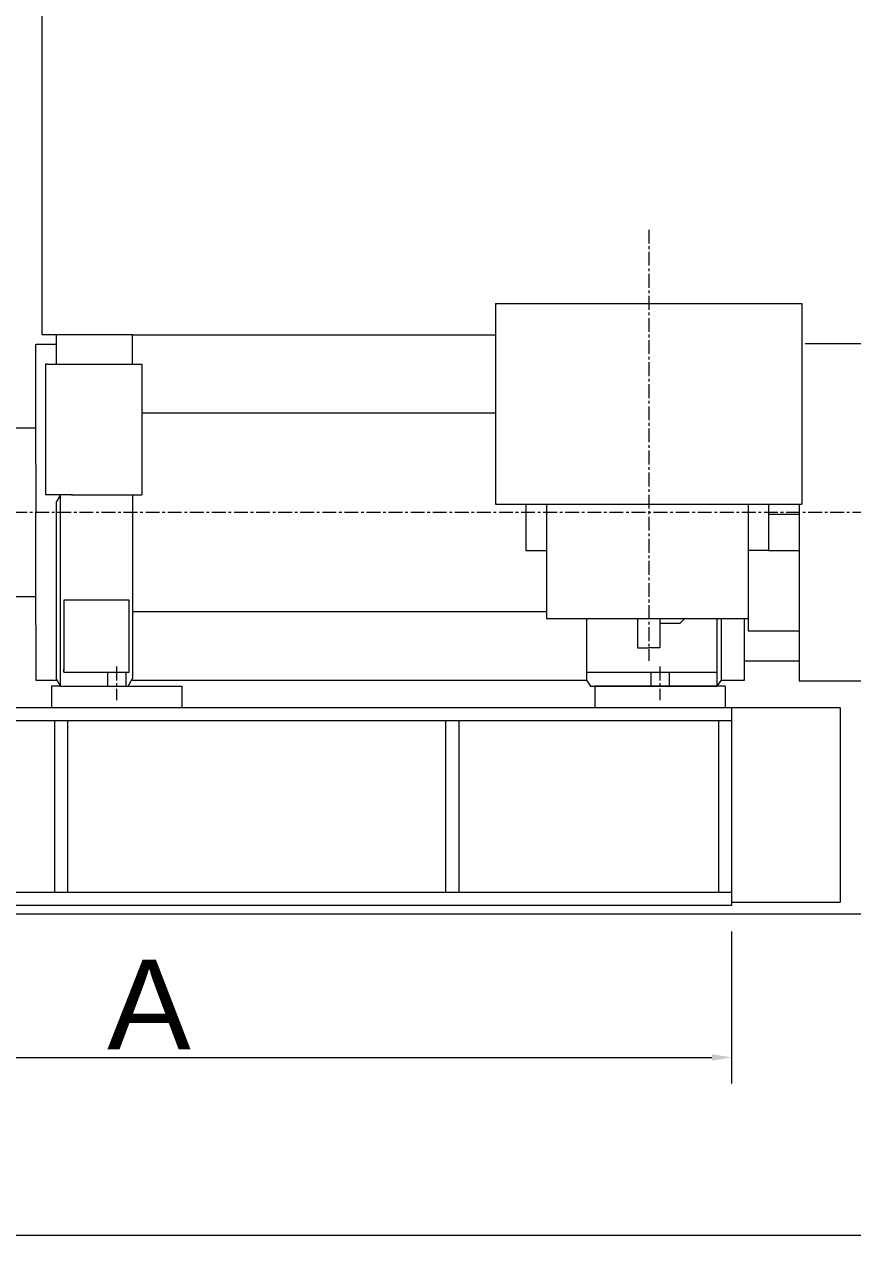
# Model space of a CAD drawing. Header units: millimetres. Extents: x 2 to 671028, y -1 to 511258.
# Drawn here: x 325741 to 374092, y 300714 to 372968 of the extents above; entities that cross this region are included whole.
import ezdxf

# ---------------------------------------------------------------- set-up
doc = ezdxf.new("R2010")
doc.units = ezdxf.units.MM
doc.header["$LTSCALE"] = 25.4
doc.linetypes.add('CENTER', pattern=[50.8, 31.75, -6.35, 6.35, -6.35])
doc.layers.get('Defpoints').update_dxf_attribs({"lineweight": 5})
doc.layers.add('中心线', color=5, linetype='CENTER', lineweight=5)
doc.styles.add('Roman', font='arial.ttf')
doc.styles.get("Standard").update_dxf_attribs({"font": 'arial.ttf'})
doc.dimstyles.new('ISO-25', dxfattribs={"dimscale": 30, "dimtxt": 38.1, "dimasz": 38.1, "dimexe": 50.8, "dimexo": 50.8, "dimgap": 15.875, "dimtad": 1, "dimtih": 1, "dimtoh": 1, "dimdec": 1, "dimlfac": 0.03937, "dimdsep": 46, "dimtxsty": 'Standard', "dimcen": 63.5, "dimclrd": 7, "dimclre": 7, "dimclrt": 7, "dimadec": 0, "dimazin": 0, "dimtfac": 1, "dimtdec": 1, "dimtmove": 0, "dimatfit": 3, "dimfxl": 25.4, "dimlwd": 5, "dimlwe": 5, "dimarcsym": 0})

# ---------------------------------------------------------------- blocks, each defined once
blk = doc.blocks.new('*D49')
at = {"color": 7, "linetype": 'Continuous', "lineweight": 5, "transparency": 16777216}
for p, q in [((298964, 319980), (298964, 311103)), ((367036, 319980), (367036, 311103)), ((300107, 312627), (365893, 312627))]:
    blk.add_line(p, q, dxfattribs=at)
at = {"color": 7, "transparency": 16777216}
for points in [[(300107, 312818), (300107, 312437), (298964, 312627)], [(365893, 312818), (365893, 312437), (367036, 312627)]]:
    blk.add_solid(points, dxfattribs=at)
at = {"layer": 'Defpoints', "color": 0, "transparency": 16777216}
for p in [(298964, 321504), (367036, 321504), (367036, 312627)]:
    blk.add_point(p, dxfattribs=at)
at = {"color": 7, "lineweight": 5, "transparency": 16777216, "insert": (333000, 315723), "char_height": 4191, "attachment_point": 5, "style": 'Roman'}
blk.add_mtext('{\\H1.25x;A}', dxfattribs=at)
blk = doc.blocks.new('*D42')
at = {"color": 7, "linetype": 'Continuous', "lineweight": 5, "transparency": 16777216}
for p, q in [((232696, 331046), (232696, 300714)), ((401098, 319154), (401098, 300714)), ((233839, 302238), (399955, 302238))]:
    blk.add_line(p, q, dxfattribs=at)
at = {"color": 7, "transparency": 16777216}
for points in [[(233839, 302429), (233839, 302048), (232696, 302238)], [(399955, 302429), (399955, 302048), (401098, 302238)]]:
    blk.add_solid(points, dxfattribs=at)
at = {"layer": 'Defpoints', "color": 0, "transparency": 16777216}
for p in [(232696, 332570), (401098, 320678), (401098, 302238)]:
    blk.add_point(p, dxfattribs=at)
at = {"color": 7, "lineweight": 5, "transparency": 16777216, "insert": (316897, 305423), "char_height": 4191, "attachment_point": 5, "style": 'Roman'}
blk.add_mtext('{\\H1.25x;C}', dxfattribs=at)

msp = doc.modelspace()

# ---------------------------------------------------------------- linework, layer by layer
at = {"color": 7, "lineweight": 5}
for p, q in [((326765.52, 354844.1), (326765.52, 377761.73)), ((353243.92, 356677.9), (353243.92, 344957.63)), ((353243.92, 356677.9), (371150.92, 356677.9)), ((371150.92, 356677.9), (371150.92, 344957.63)), ((332032.98, 354844.1), (326765.52, 354844.1)), ((327584.25, 354844.1), (327584.25, 353126.26)), ((332032.98, 354844.1), (327584.25, 354844.1)), ((332032.98, 353126.26), (332032.98, 354844.1)), ((332032.98, 354844.1), (353243.92, 354844.1)), ((326386.57, 354298.77), (327584.25, 354298.77)), ((326386.57, 350488.35), (326386.57, 354298.77)), ((371346.28, 354336.1), (376827.82, 354336.1)), ((327076.25, 353126.26), (326961.65, 353126.26)), ((326961.65, 353126.26), (326961.65, 345495.05)), ((327076.25, 353126.26), (330000.98, 353126.26)), ((329931.52, 353126.26), (332586.12, 353126.26)), ((332586.12, 353126.26), (332586.12, 345495.05)), ((326386.57, 347265.55), (326386.57, 350488.35)), ((332586.12, 350284.67), (353243.92, 350284.67)), ((325094.46, 349419.69), (326386.57, 349419.69)), ((326386.57, 347265.55), (326386.57, 344487.73)), ((328538.62, 345495.05), (326961.65, 345495.05)), ((327831.22, 345495.05), (327584.25, 345063.78)), ((327831.22, 334327.73), (327831.22, 345495.05)), ((328469.16, 345495.05), (332586.12, 345495.05)), ((332032.98, 345495.05), (332032.98, 334757.5)), ((327584.25, 345063.78), (327584.25, 334757.5)), ((353243.92, 344957.63), (371150.92, 344957.63)), ((353439.28, 344957.63), (371150.92, 344957.63)), ((355016.56, 344957.63), (355016.56, 342248.54)), ((356218.66, 344957.63), (356218.66, 338264.73)), ((368001.53, 344957.63), (368001.53, 337546.83)), ((369203.64, 344957.63), (369203.64, 342248.54)), ((370987.27, 344957.63), (370987.27, 334639.36)), ((326386.57, 337899.49), (326386.57, 344487.73)), ((369203.64, 344367.65), (370987.27, 344367.65)), ((355016.56, 342248.54), (356218.66, 342248.54)), ((369203.64, 342248.54), (368001.53, 342248.54)), ((369203.64, 342248.54), (370987.27, 342248.54)), ((325094.46, 339555.76), (326386.57, 339555.76)), ((331842.91, 339348.56), (328021.72, 339348.56)), ((328021.72, 339348.56), (328021.72, 335223.56)), ((331842.91, 337353.19), (331842.91, 339348.56)), ((332032.98, 338690.78), (356218.66, 338690.78)), ((356218.66, 338264.73), (368001.53, 338264.73)), ((358558.08, 338264.73), (358558.08, 334676.69)), ((361537.02, 338264.73), (361537.02, 336557.61)), ((362857.82, 338264.73), (362857.82, 336557.61)), ((364043.34, 337995.99), (364316.03, 338264.73)), ((366185.22, 338264.73), (366185.22, 334327.73)), ((366432.11, 338264.73), (366432.11, 334676.69)), ((367794.51, 334676.69), (367794.51, 338264.73)), ((326386.57, 337899.49), (326386.57, 334676.69)), ((362857.82, 337995.99), (364043.34, 337995.99)), ((368001.53, 337546.83), (370987.27, 337546.83)), ((331842.91, 335127.71), (331842.91, 337353.19)), ((361537.02, 336557.61), (362197.42, 336557.61)), ((362857.82, 336557.61), (362197.42, 336557.61)), ((328021.72, 335127.71), (328021.72, 335319.4)), ((367794.51, 335797.14), (370987.27, 335797.14)), ((326386.57, 334676.69), (327630.69, 334676.69)), ((327831.22, 334327.73), (327584.25, 334757.5)), ((328021.72, 335127.71), (331842.91, 335127.71)), ((330574.42, 335127.71), (330574.42, 334327.73)), ((331641.22, 335127.71), (331641.22, 334327.73)), ((331786.02, 334327.73), (332032.98, 334757.5)), ((331986.55, 334676.69), (358558.08, 334676.69)), ((358558.08, 335127.71), (366185.22, 335127.71)), ((358558.08, 334676.69), (358804.97, 334327.73)), ((362324.42, 335127.71), (362324.42, 334327.73)), ((363391.22, 335127.71), (363391.22, 334327.73)), ((366432.11, 334676.69), (366185.22, 334327.73)), ((366432.11, 334676.69), (367794.51, 334676.69)), ((370987.27, 334639.36), (376827.82, 334639.36)), ((327297.82, 334327.73), (327297.82, 333060.91)), ((327831.22, 334327.73), (327297.82, 334327.73)), ((327831.22, 334327.73), (331786.02, 334327.73)), ((327845.92, 334327.73), (334917.82, 334327.73)), ((334917.82, 334327.73), (334917.82, 333060.91)), ((358804.97, 334327.73), (366185.22, 334327.73)), ((366667.82, 334327.73), (359047.82, 334327.73)), ((359047.82, 334327.73), (359047.82, 333060.91)), ((366667.82, 334327.73), (366667.82, 333060.91)), ((367036.12, 333060.91), (298964.12, 333060.91)), ((367036.12, 333060.91), (367036.12, 321503.91)), ((373386.12, 333060.91), (367036.12, 333060.91)), ((373386.12, 333060.91), (373386.12, 321700.03)), ((367036.12, 332298.91), (298964.12, 332298.91)), ((327474.55, 332298.91), (327474.55, 322265.91)), ((328236.55, 332298.91), (328236.55, 322265.91)), ((350334.3, 332298.91), (350334.3, 322265.91)), ((351096.3, 332298.91), (351096.3, 322265.91)), ((366274.12, 332298.91), (366274.12, 322265.91)), ((367036.12, 322265.91), (298964.12, 322265.91)), ((367036.12, 321700.03), (373386.12, 321700.03)), ((422559.88, 320995.91), (230673.4, 320995.91)), ((367036.12, 321503.91), (298964.12, 321503.91))]:
    msp.add_line(p, q, dxfattribs=at)
at = {"layer": '中心线', "lineweight": 5}
for p, q in [((362197.42, 360988.52), (362197.42, 335794.52)), ((316034.79, 344487.73), (390743.96, 344487.73)), ((331107.82, 335462.13), (331107.82, 333492.57)), ((362857.82, 335462.13), (362857.82, 333492.57))]:
    msp.add_line(p, q, dxfattribs=at)

# ---------------------------------------------------------------- dimensions: what is measured, and where the dimension line sits
at = {"color": 7, "lineweight": 5}
for base, p1, p2, text, picture, middle in [((401097.57, 302238.3), (232695.57, 332569.58), (401097.57, 320678.41), '{\\H1.25x;C}', '*D42', (316896.57, 305423.26)), ((367036.12, 312627.19), (298964.12, 321503.91), (367036.12, 321503.91), '{\\H1.25x;A}', '*D49', (333000.12, 315722.82))]:
    dim = msp.add_linear_dim(base=base, p1=p1, p2=p2, text=text, dimstyle='ISO-25', override={"dimscale": 30, "dimtxt": 139.7, "dimpost": '\\X', "dimtxsty": 'Roman', "dimtmove": 1}, dxfattribs=at)
    dim.commit()
    dim.dimension.update_dxf_attribs({"geometry": picture, "text_midpoint": middle})

doc.saveas('drawing.dxf')
